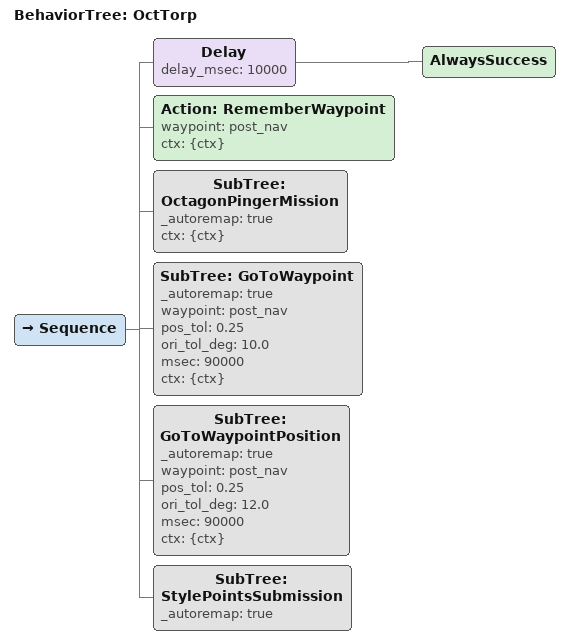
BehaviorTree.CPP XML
<root BTCPP_format="4" main_tree_to_execute="OctTorp">
  <BehaviorTree ID="OctTorp">
    <Sequence>
      <Delay delay_msec="10000"><AlwaysSuccess/></Delay>

      <!-- 1) Mark where we start (= where the nav channel leg left us); we
           come back here between the octagon and torpedo runs. -->
      <Action ID="RememberWaypoint" waypoint="post_nav" ctx="{ctx}"/>

      <!-- 2) Octagon: ride the pinger to the octagon. -->
      <SubTree ID="OctagonPingerMission" _autoremap="true" ctx="{ctx}"/>

      <!-- 3) Back to the post-nav-channel pose (position + orientation). -->
      <SubTree ID="GoToWaypoint" _autoremap="true"
               waypoint="post_nav"
               pos_tol="0.25" ori_tol_deg="10.0" msec="90000"
               ctx="{ctx}"/>

      <!-- 5) Head back to the start pose, keeping whatever heading we
           finished the torpedo run with. -->
      <SubTree ID="GoToWaypointPosition" _autoremap="true"
               waypoint="post_nav"
               pos_tol="0.25" ori_tol_deg="12.0" msec="90000"
               ctx="{ctx}"/>

      <SubTree ID="StylePointsSubmission" _autoremap="true" />

    </Sequence>
  </BehaviorTree>
</root>
